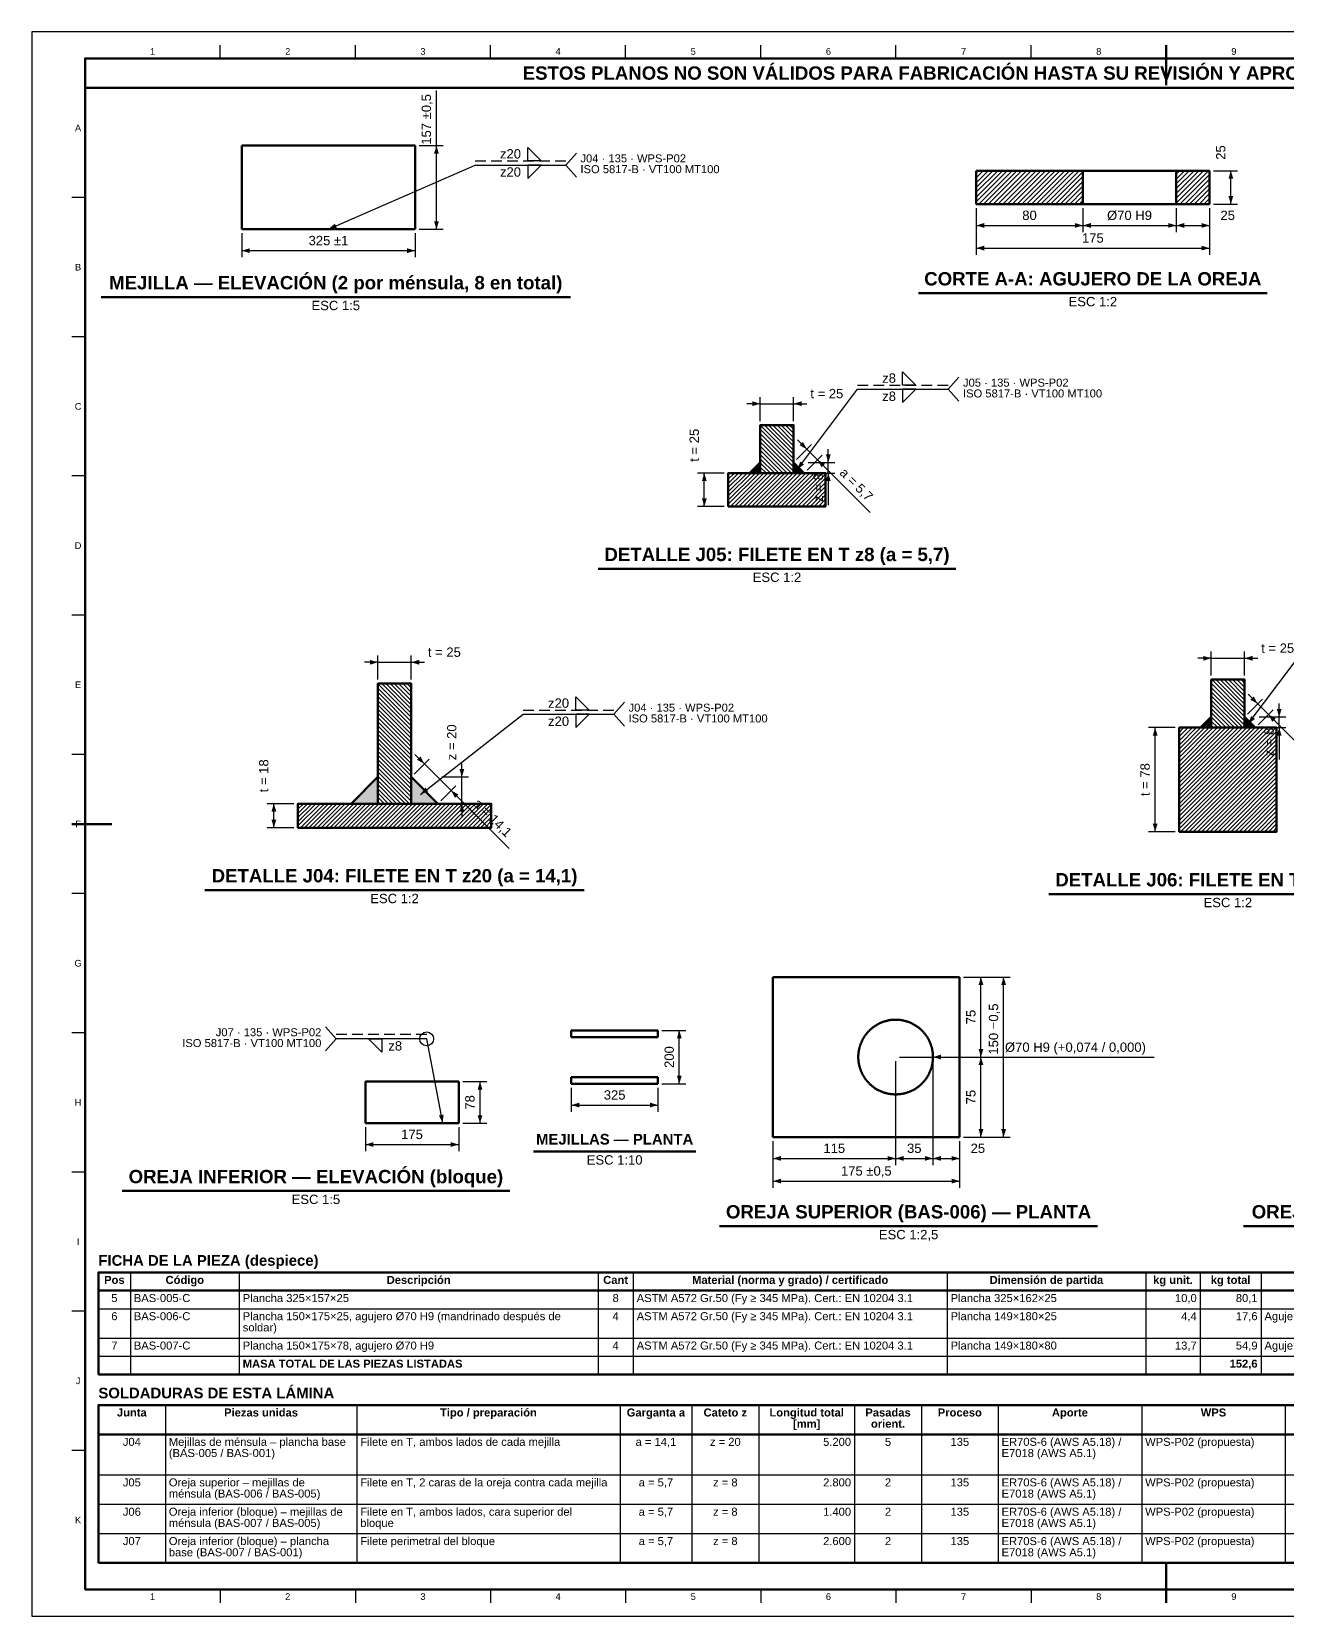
# Model space of a CAD drawing. Header units: millimetres. Extents: x 0 to 841, y 0 to 594.
# Drawn here: x 0 to 471, y 0 to 594 of the extents above; entities that cross this region are included whole.
import ezdxf
from ezdxf.enums import TextEntityAlignment as Align

# ---------------------------------------------------------------- set-up
doc = ezdxf.new("R2010")
doc.units = ezdxf.units.MM
doc.linetypes.add('OCULTO', pattern=[6, 4, -2])
for name, color, linetype, lineweight in [('ACH', 7, 'CONTINUOUS', 13), ('COTA', 7, 'CONTINUOUS', 25), ('FINA', 7, 'CONTINUOUS', 25), ('MARCO', 7, 'CONTINUOUS', 70), ('OCU', 7, 'OCULTO', 25), ('TXT', 7, 'CONTINUOUS', 25), ('VIS', 7, 'CONTINUOUS', 50)]:
    doc.layers.add(name, color=color, linetype=linetype, lineweight=lineweight)
doc.styles.add('STD', font='LiberationSans-Regular.ttf')
doc.styles.add('STDB', font='LiberationSans-Bold.ttf')

msp = doc.modelspace()

# ---------------------------------------------------------------- hatches: boundary and pattern name
at = {"layer": 'ACH'}
h = msp.add_hatch(dxfattribs=at)
h.set_pattern_fill('ANSI31', scale=0.4)
h.paths.add_polyline_path([(394.2, 529.37), (354.2, 529.37), (354.2, 541.87), (394.2, 541.87)])
h = msp.add_hatch(dxfattribs=at)
h.set_pattern_fill('ANSI31', scale=0.4)
h.paths.add_polyline_path([(441.7, 529.37), (429.2, 529.37), (429.2, 541.87), (441.7, 541.87)])
h = msp.add_hatch(dxfattribs=at)
h.set_pattern_fill('ANSI31', scale=0.35, angle=90)
h.paths.add_polyline_path([(273.25, 428.55), (285.75, 428.55), (285.75, 446.55), (273.25, 446.55)])
h = msp.add_hatch(dxfattribs=at)
h.set_pattern_fill('ANSI31', scale=0.35)
h.paths.add_polyline_path([(261.25, 416.05), (297.75, 416.05), (297.75, 428.55), (261.25, 428.55)])
h = msp.add_hatch(color=7, dxfattribs=at)
h.dxf.hatch_style = 1
h.paths.add_polyline_path([(273.25, 428.55), (269.25, 428.55), (273.25, 432.55)])
h = msp.add_hatch(color=7, dxfattribs=at)
h.dxf.hatch_style = 1
h.paths.add_polyline_path([(285.75, 428.55), (289.75, 428.55), (285.75, 432.55)])
h = msp.add_hatch(dxfattribs=at)
h.set_pattern_fill('ANSI31', scale=0.35, angle=90)
h.paths.add_polyline_path([(442.32, 333.12), (454.82, 333.12), (454.82, 351.12), (442.32, 351.12)])
h = msp.add_hatch(dxfattribs=at)
h.set_pattern_fill('ANSI31', scale=0.35, angle=90)
h.paths.add_polyline_path([(129.82, 304.62), (142.32, 304.62), (142.32, 349.62), (129.82, 349.62)])
h = msp.add_hatch(dxfattribs=at)
h.set_pattern_fill('ANSI31', scale=0.35)
h.paths.add_polyline_path([(430.32, 294.12), (466.82, 294.12), (466.82, 333.12), (430.32, 333.12)])
h = msp.add_hatch(color=7, dxfattribs=at)
h.dxf.hatch_style = 1
h.paths.add_polyline_path([(442.32, 333.12), (438.32, 333.12), (442.32, 337.12)])
h = msp.add_hatch(color=7, dxfattribs=at)
h.dxf.hatch_style = 1
h.paths.add_polyline_path([(454.82, 333.12), (458.82, 333.12), (454.82, 337.12)])
h = msp.add_hatch(color=7, dxfattribs=at)
h.dxf.hatch_style = 1
h.paths.add_polyline_path([(129.82, 304.62), (119.82, 304.62), (129.82, 314.62)])
h = msp.add_hatch(color=7, dxfattribs=at)
h.dxf.hatch_style = 1
h.paths.add_polyline_path([(142.32, 304.62), (152.32, 304.62), (142.32, 314.62)])
h = msp.add_hatch(dxfattribs=at)
h.set_pattern_fill('ANSI31', scale=0.35)
h.paths.add_polyline_path([(99.82, 295.62), (172.32, 295.62), (172.32, 304.62), (99.82, 304.62)])

# ---------------------------------------------------------------- linework, layer by layer
at = {"layer": 'COTA'}
for p, q in [((151.8, 551.32), (151.8, 572)), ((145.3, 551.32), (154.3, 551.32)), ((151.8, 519.92), (151.8, 551.32)), ((200.3, 544.02), (204.3, 548.52)), ((111.3, 520.02), (166.3, 544.02)), ((166.3, 544.02), (200.3, 544.02)), ((200.3, 544.02), (204.3, 539.52)), ((443.2, 541.87), (452.2, 541.87)), ((449.7, 529.37), (449.7, 541.87)), ((443.2, 529.37), (452.2, 529.37)), ((354.2, 527.87), (354.2, 518.87)), ((354.2, 527.87), (354.2, 510.37)), ((394.2, 527.87), (394.2, 518.87)), ((394.2, 527.87), (394.2, 518.87)), ((429.2, 527.87), (429.2, 518.87)), ((429.2, 527.87), (429.2, 518.87)), ((441.7, 527.87), (441.7, 518.87)), ((441.7, 527.87), (441.7, 510.37)), ((78.8, 518.42), (78.8, 509.42)), ((143.8, 518.42), (143.8, 509.42)), ((145.3, 519.92), (154.3, 519.92)), ((354.2, 521.37), (394.2, 521.37)), ((394.2, 521.37), (429.2, 521.37)), ((429.2, 521.37), (441.7, 521.37)), ((78.8, 511.92), (143.8, 511.92)), ((354.2, 512.87), (441.7, 512.87)), ((343.75, 459.95), (347.75, 464.45)), ((287.15, 429.95), (309.75, 459.95)), ((309.75, 459.95), (343.75, 459.95)), ((343.75, 459.95), (347.75, 455.45)), ((273.25, 454.55), (268.25, 454.55)), ((273.25, 448.05), (273.25, 457.05)), ((273.25, 454.55), (285.75, 454.55)), ((285.75, 448.05), (285.75, 457.05)), ((285.75, 454.55), (290.75, 454.55)), ((290.7, 437.5), (287.16, 441.03)), ((286.81, 433.61), (292.47, 439.27)), ((290.7, 437.5), (294.7, 433.5)), ((290.81, 429.61), (296.47, 435.27)), ((298.75, 432.55), (298.75, 437.55)), ((259.75, 428.55), (249.75, 428.55)), ((252.25, 416.05), (252.25, 428.55)), ((291.25, 432.55), (301.25, 432.55)), ((291.25, 428.55), (301.25, 428.55)), ((294.7, 433.5), (298.24, 429.96)), ((294.7, 433.5), (314.48, 413.72)), ((298.75, 428.55), (298.75, 432.55)), ((298.75, 428.55), (298.75, 423.55)), ((298.75, 428.55), (298.75, 416.55)), ((259.75, 416.05), (249.75, 416.05)), ((456.22, 334.52), (478.82, 364.52)), ((129.82, 357.62), (124.82, 357.62)), ((129.82, 351.12), (129.82, 360.12)), ((129.82, 357.62), (142.32, 357.62)), ((142.32, 351.12), (142.32, 360.12)), ((142.32, 357.62), (147.32, 357.62)), ((442.32, 359.12), (437.32, 359.12)), ((442.32, 352.62), (442.32, 361.62)), ((442.32, 359.12), (454.82, 359.12)), ((454.82, 352.62), (454.82, 361.62)), ((454.82, 359.12), (459.82, 359.12)), ((459.77, 342.07), (456.24, 345.61)), ((218.32, 338.12), (222.32, 342.62)), ((455.89, 338.18), (461.54, 343.84)), ((459.77, 342.07), (463.77, 338.07)), ((459.89, 334.18), (465.54, 339.84)), ((467.82, 337.12), (467.82, 342.12)), ((145.82, 308.12), (184.32, 338.12)), ((184.32, 338.12), (218.32, 338.12)), ((218.32, 338.12), (222.32, 333.62)), ((428.82, 333.12), (418.82, 333.12)), ((421.32, 294.12), (421.32, 333.12)), ((460.32, 337.12), (470.32, 337.12)), ((460.32, 333.12), (470.32, 333.12)), ((463.77, 338.07), (467.31, 334.54)), ((463.77, 338.07), (483.56, 318.29)), ((467.82, 333.12), (467.82, 337.12)), ((467.82, 333.12), (467.82, 328.12)), ((467.82, 333.12), (467.82, 321.12)), ((143.39, 315.68), (149.04, 321.34)), ((147.27, 319.57), (143.74, 323.11)), ((147.27, 319.57), (157.27, 309.57)), ((161.32, 314.62), (161.32, 319.62)), ((153.39, 305.68), (159.04, 311.34)), ((153.82, 314.62), (163.82, 314.62)), ((157.27, 309.57), (160.81, 306.04)), ((157.27, 309.57), (179.06, 287.79)), ((161.32, 304.62), (161.32, 314.62)), ((98.32, 304.62), (88.32, 304.62)), ((90.82, 295.62), (90.82, 304.62)), ((153.82, 304.62), (163.82, 304.62)), ((161.32, 304.62), (161.32, 299.62)), ((98.32, 295.62), (88.32, 295.62)), ((428.82, 294.12), (418.82, 294.12)), ((349.49, 239.64), (358.49, 239.64)), ((349.49, 239.64), (366.99, 239.64)), ((355.99, 209.64), (355.99, 239.64)), ((364.49, 179.64), (364.49, 239.64)), ((114.13, 216.44), (110.13, 220.94)), ((114.13, 216.44), (110.13, 211.94)), ((148.13, 216.44), (114.13, 216.44)), ((154.13, 184.94), (148.13, 216.44)), ((236.37, 219.64), (245.37, 219.64)), ((242.87, 199.64), (242.87, 219.64)), ((323.99, 208.14), (323.99, 169.14)), ((323.99, 208.14), (323.99, 169.14)), ((325.49, 209.64), (358.49, 209.64)), ((325.49, 209.64), (358.49, 209.64)), ((337.99, 209.64), (351.99, 209.64)), ((337.99, 208.14), (337.99, 169.14)), ((337.99, 208.14), (337.99, 169.14)), ((351.99, 209.64), (408.99, 209.64)), ((355.99, 179.64), (355.99, 209.64)), ((408.99, 209.64), (420.99, 209.64)), ((161.63, 200.44), (170.63, 200.44)), ((168.13, 184.84), (168.13, 200.44)), ((202.37, 198.14), (202.37, 189.14)), ((234.87, 198.14), (234.87, 189.14)), ((236.37, 199.64), (245.37, 199.64)), ((202.37, 191.64), (234.87, 191.64)), ((161.63, 184.84), (170.63, 184.84)), ((125.13, 183.34), (125.13, 174.34)), ((160.13, 183.34), (160.13, 174.34)), ((349.49, 179.64), (358.49, 179.64)), ((349.49, 179.64), (366.99, 179.64)), ((125.13, 176.84), (160.13, 176.84)), ((277.99, 178.14), (277.99, 169.14)), ((277.99, 178.14), (277.99, 160.64)), ((347.99, 178.14), (347.99, 169.14)), ((347.99, 178.14), (347.99, 160.64)), ((277.99, 171.64), (323.99, 171.64)), ((323.99, 171.64), (337.99, 171.64)), ((337.99, 171.64), (347.99, 171.64)), ((277.99, 163.14), (347.99, 163.14))]:
    msp.add_line(p, q, dxfattribs=at)
for points in [[(186, 545.62), (186, 550.62), (191, 545.62)], [(186, 544.02), (186, 539.02), (191, 544.02)], [(326.62, 461.55), (326.62, 466.55), (331.62, 461.55)], [(326.62, 459.95), (326.62, 454.95), (331.62, 459.95)], [(204.03, 339.72), (204.03, 344.72), (209.03, 339.72)], [(204.03, 338.12), (204.03, 333.12), (209.03, 338.12)], [(131.26, 216.44), (131.26, 211.44), (126.26, 216.44)]]:
    msp.add_lwpolyline(points, close=True, dxfattribs=at)
msp.add_circle((148.13, 216.44), 2.6, dxfattribs=at)
for points in [[(151.8, 551.32), (150.9, 548.32), (152.7, 548.32)], [(449.7, 541.87), (448.8, 538.87), (450.6, 538.87)], [(449.7, 529.37), (450.6, 532.37), (448.8, 532.37)], [(151.8, 519.92), (152.7, 522.92), (150.9, 522.92)], [(111.3, 520.02), (114.41, 520.39), (113.69, 522.04)], [(354.2, 521.37), (357.2, 520.47), (357.2, 522.27)], [(394.2, 521.37), (391.2, 522.27), (391.2, 520.47)], [(394.2, 521.37), (397.2, 520.47), (397.2, 522.27)], [(429.2, 521.37), (426.2, 522.27), (426.2, 520.47)], [(429.2, 521.37), (432.2, 520.47), (432.2, 522.27)], [(441.7, 521.37), (438.7, 522.27), (438.7, 520.47)], [(78.8, 511.92), (81.8, 511.02), (81.8, 512.82)], [(143.8, 511.92), (140.8, 512.82), (140.8, 511.02)], [(354.2, 512.87), (357.2, 511.97), (357.2, 513.77)], [(441.7, 512.87), (438.7, 513.77), (438.7, 511.97)], [(273.25, 454.55), (270.25, 455.45), (270.25, 453.65)], [(285.75, 454.55), (288.75, 453.65), (288.75, 455.45)], [(290.7, 437.5), (289.21, 440.26), (287.94, 438.98)], [(298.75, 432.55), (299.65, 435.55), (297.85, 435.55)], [(252.25, 428.55), (251.35, 425.55), (253.15, 425.55)], [(287.15, 429.95), (289.67, 431.8), (288.24, 432.89)], [(294.7, 433.5), (296.18, 430.74), (297.46, 432.01)], [(298.75, 428.55), (297.85, 425.55), (299.65, 425.55)], [(252.25, 416.05), (253.15, 419.05), (251.35, 419.05)], [(129.82, 357.62), (126.82, 358.52), (126.82, 356.72)], [(142.32, 357.62), (145.32, 356.72), (145.32, 358.52)], [(442.32, 359.12), (439.32, 360.02), (439.32, 358.22)], [(454.82, 359.12), (457.82, 358.22), (457.82, 360.02)], [(459.77, 342.07), (458.29, 344.83), (457.02, 343.56)], [(467.82, 337.12), (468.72, 340.12), (466.92, 340.12)], [(421.32, 333.12), (420.42, 330.12), (422.22, 330.12)], [(456.22, 334.52), (458.75, 336.38), (457.31, 337.46)], [(463.77, 338.07), (465.26, 335.31), (466.53, 336.59)], [(467.82, 333.12), (466.92, 330.12), (468.72, 330.12)], [(147.27, 319.57), (145.79, 322.33), (144.52, 321.06)], [(161.32, 314.62), (162.22, 317.62), (160.42, 317.62)], [(145.82, 308.12), (148.74, 309.26), (147.64, 310.68)], [(157.27, 309.57), (158.76, 306.81), (160.03, 308.09)], [(90.82, 304.62), (89.92, 301.62), (91.72, 301.62)], [(161.32, 304.62), (160.42, 301.62), (162.22, 301.62)], [(90.82, 295.62), (91.72, 298.62), (89.92, 298.62)], [(421.32, 294.12), (422.22, 297.12), (420.42, 297.12)], [(355.99, 239.64), (355.09, 236.64), (356.89, 236.64)], [(364.49, 239.64), (363.59, 236.64), (365.39, 236.64)], [(242.87, 219.64), (241.97, 216.64), (243.77, 216.64)], [(337.99, 209.64), (340.99, 208.74), (340.99, 210.54)], [(355.99, 209.64), (356.89, 212.64), (355.09, 212.64)], [(355.99, 209.64), (355.09, 206.64), (356.89, 206.64)], [(242.87, 199.64), (243.77, 202.64), (241.97, 202.64)], [(168.13, 200.44), (167.23, 197.44), (169.03, 197.44)], [(202.37, 191.64), (205.37, 190.74), (205.37, 192.54)], [(234.87, 191.64), (231.87, 192.54), (231.87, 190.74)], [(154.13, 184.94), (154.46, 188.06), (152.69, 187.72)], [(168.13, 184.84), (169.03, 187.84), (167.23, 187.84)], [(355.99, 179.64), (356.89, 182.64), (355.09, 182.64)], [(364.49, 179.64), (365.39, 182.64), (363.59, 182.64)], [(125.13, 176.84), (128.13, 175.94), (128.13, 177.74)], [(160.13, 176.84), (157.13, 177.74), (157.13, 175.94)], [(277.99, 171.64), (280.99, 170.74), (280.99, 172.54)], [(323.99, 171.64), (320.99, 172.54), (320.99, 170.74)], [(323.99, 171.64), (326.99, 170.74), (326.99, 172.54)], [(337.99, 171.64), (334.99, 172.54), (334.99, 170.74)], [(337.99, 171.64), (340.99, 170.74), (340.99, 172.54)], [(347.99, 171.64), (344.99, 172.54), (344.99, 170.74)], [(277.99, 163.14), (280.99, 162.24), (280.99, 164.04)], [(347.99, 163.14), (344.99, 164.04), (344.99, 162.24)]]:
    msp.add_solid(points, dxfattribs=at)
at = {"layer": 'FINA'}
for p, q in [((70.69, 584), (70.69, 589)), ((121.38, 584), (121.38, 589)), ((172.06, 584), (172.06, 589)), ((222.75, 584), (222.75, 589)), ((273.44, 584), (273.44, 589)), ((324.12, 584), (324.12, 589)), ((374.81, 584), (374.81, 589)), ((425.5, 584), (425.5, 589)), ((20, 531.82), (15, 531.82)), ((20, 479.64), (15, 479.64)), ((20, 427.45), (15, 427.45)), ((20, 375.27), (15, 375.27)), ((20, 323.09), (15, 323.09)), ((20, 270.91), (15, 270.91)), ((20, 218.73), (15, 218.73)), ((20, 166.55), (15, 166.55)), ((37.01, 128.9), (37.01, 90.7)), ((77.85, 128.9), (77.85, 90.7)), ((212.38, 128.9), (212.38, 90.7)), ((225.59, 128.9), (225.59, 90.7)), ((343.31, 128.9), (343.31, 90.7)), ((417.78, 128.9), (417.78, 90.7)), ((438.2, 128.9), (438.2, 90.7)), ((461.02, 128.9), (461.02, 90.7)), ((25, 122.1), (646, 122.1)), ((20, 114.36), (15, 114.36)), ((25, 115.3), (646, 115.3)), ((25, 104.3), (646, 104.3)), ((25, 97.5), (646, 97.5)), ((50.13, 79.2), (50.13, 20)), ((121.92, 79.2), (121.92, 20)), ((220.63, 79.2), (220.63, 20)), ((247.55, 79.2), (247.55, 20)), ((272.68, 79.2), (272.68, 20)), ((308.58, 79.2), (308.58, 20)), ((333.71, 79.2), (333.71, 20)), ((362.42, 79.2), (362.42, 20)), ((416.27, 79.2), (416.27, 20)), ((470.11, 79.2), (470.11, 20)), ((25, 68.2), (646, 68.2)), ((20, 62.18), (15, 62.18)), ((25, 53), (646, 53)), ((25, 42), (646, 42)), ((25, 31), (646, 31)), ((70.69, 10), (70.69, 5)), ((121.38, 10), (121.38, 5)), ((172.06, 10), (172.06, 5)), ((222.75, 10), (222.75, 5)), ((273.44, 10), (273.44, 5)), ((324.12, 10), (324.12, 5)), ((374.81, 10), (374.81, 5)), ((425.5, 10), (425.5, 5))]:
    msp.add_line(p, q, dxfattribs=at)
msp.add_lwpolyline([(0, 0), (841, 0), (841, 594), (0, 594)], close=True, dxfattribs=at)
at = {"layer": 'MARCO'}
for p, q in [((425.5, 589), (425.5, 574)), ((15, 297), (30, 297)), ((425.5, 5), (425.5, 20))]:
    msp.add_line(p, q, dxfattribs=at)
for points in [[(20, 10), (831, 10), (831, 584), (20, 584)], [(20, 573), (831, 573), (831, 584), (20, 584)]]:
    msp.add_lwpolyline(points, close=True, dxfattribs=at)
at = {"layer": 'OCU'}
for p, q in [((166.3, 545.62), (200.3, 545.62)), ((309.75, 461.55), (343.75, 461.55)), ((184.32, 339.72), (218.32, 339.72)), ((148.13, 218.04), (114.13, 218.04))]:
    msp.add_line(p, q, dxfattribs=at)
at = {"layer": 'VIS'}
for p, q in [((26, 494.52), (202.06, 494.52)), ((332.54, 495.97), (463.36, 495.97)), ((212.43, 392.65), (346.57, 392.65)), ((64.96, 272.22), (207.19, 272.22)), ((381.5, 270.72), (515.65, 270.72)), ((188.15, 174.24), (249.09, 174.24)), ((33.91, 159.44), (179.27, 159.44)), ((257.98, 146.24), (399.72, 146.24)), ((454.49, 146.24), (630.14, 146.24)), ((25, 128.9), (25, 90.7)), ((25, 90.7), (646, 90.7)), ((25, 79.2), (25, 20)), ((25, 20), (646, 20))]:
    msp.add_line(p, q, dxfattribs=at)
for points in [[(78.8, 519.92), (78.8, 551.32)], [(78.8, 551.32), (143.8, 551.32)], [(143.8, 519.92), (143.8, 551.32)], [(354.2, 529.37), (354.2, 541.87)], [(394.2, 541.87), (354.2, 541.87)], [(394.2, 541.87), (394.5, 541.87), (394.8, 541.87), (395.1, 541.87), (395.4, 541.87), (395.71, 541.87), (396.01, 541.87), (396.31, 541.87), (396.61, 541.87), (396.91, 541.87), (397.21, 541.87), (397.52, 541.87), (397.82, 541.87), (398.12, 541.87), (398.42, 541.87), (398.72, 541.87), (399.03, 541.87), (399.33, 541.87), (399.63, 541.87), (399.93, 541.87), (400.23, 541.87), (400.53, 541.87), (400.84, 541.87), (401.14, 541.87), (401.44, 541.87), (401.74, 541.87), (402.04, 541.87), (402.34, 541.87), (402.65, 541.87), (402.95, 541.87), (403.25, 541.87), (403.55, 541.87), (403.85, 541.87), (404.15, 541.87), (404.46, 541.87), (404.76, 541.87), (405.06, 541.87), (405.36, 541.87), (405.66, 541.87), (405.96, 541.87), (406.27, 541.87), (406.57, 541.87), (406.87, 541.87), (407.17, 541.87), (407.47, 541.87), (407.78, 541.87), (408.08, 541.87), (408.38, 541.87), (408.68, 541.87), (408.98, 541.87), (409.28, 541.87), (409.59, 541.87), (409.89, 541.87), (410.19, 541.87), (410.49, 541.87), (410.79, 541.87), (411.09, 541.87), (411.4, 541.87), (411.7, 541.87), (412, 541.87), (412.3, 541.87), (412.6, 541.87), (412.9, 541.87), (413.21, 541.87), (413.51, 541.87), (413.81, 541.87), (414.11, 541.87), (414.41, 541.87), (414.71, 541.87), (415.02, 541.87), (415.32, 541.87), (415.62, 541.87), (415.92, 541.87), (416.22, 541.87), (416.53, 541.87), (416.83, 541.87), (417.13, 541.87), (417.43, 541.87), (417.73, 541.87), (418.03, 541.87), (418.34, 541.87), (418.64, 541.87), (418.94, 541.87), (419.24, 541.87), (419.54, 541.87), (419.84, 541.87), (420.15, 541.87), (420.45, 541.87), (420.75, 541.87), (421.05, 541.87), (421.35, 541.87), (421.65, 541.87), (421.96, 541.87), (422.26, 541.87), (422.56, 541.87), (422.86, 541.87), (423.16, 541.87), (423.46, 541.87), (423.77, 541.87), (424.07, 541.87), (424.37, 541.87), (424.67, 541.87), (424.97, 541.87), (425.28, 541.87), (425.58, 541.87), (425.88, 541.87), (426.18, 541.87), (426.48, 541.87), (426.78, 541.87), (427.09, 541.87), (427.39, 541.87), (427.69, 541.87), (427.99, 541.87), (428.29, 541.87), (428.59, 541.87), (428.9, 541.87), (429.2, 541.87)], [(394.2, 541.87), (394.2, 529.37)], [(441.7, 541.87), (429.2, 541.87)], [(429.2, 529.37), (429.2, 541.87)], [(441.7, 529.37), (441.7, 541.87)], [(394.2, 529.37), (354.2, 529.37)], [(394.2, 529.37), (394.5, 529.37), (394.8, 529.37), (395.1, 529.37), (395.4, 529.37), (395.71, 529.37), (396.01, 529.37), (396.31, 529.37), (396.61, 529.37), (396.91, 529.37), (397.21, 529.37), (397.52, 529.37), (397.82, 529.37), (398.12, 529.37), (398.42, 529.37), (398.72, 529.37), (399.03, 529.37), (399.33, 529.37), (399.63, 529.37), (399.93, 529.37), (400.23, 529.37), (400.53, 529.37), (400.84, 529.37), (401.14, 529.37), (401.44, 529.37), (401.74, 529.37), (402.04, 529.37), (402.34, 529.37), (402.65, 529.37), (402.95, 529.37), (403.25, 529.37), (403.55, 529.37), (403.85, 529.37), (404.15, 529.37), (404.46, 529.37), (404.76, 529.37), (405.06, 529.37), (405.36, 529.37), (405.66, 529.37), (405.96, 529.37), (406.27, 529.37), (406.57, 529.37), (406.87, 529.37), (407.17, 529.37), (407.47, 529.37), (407.78, 529.37), (408.08, 529.37), (408.38, 529.37), (408.68, 529.37), (408.98, 529.37), (409.28, 529.37), (409.59, 529.37), (409.89, 529.37), (410.19, 529.37), (410.49, 529.37), (410.79, 529.37), (411.09, 529.37), (411.4, 529.37), (411.7, 529.37), (412, 529.37), (412.3, 529.37), (412.6, 529.37), (412.9, 529.37), (413.21, 529.37), (413.51, 529.37), (413.81, 529.37), (414.11, 529.37), (414.41, 529.37), (414.71, 529.37), (415.02, 529.37), (415.32, 529.37), (415.62, 529.37), (415.92, 529.37), (416.22, 529.37), (416.53, 529.37), (416.83, 529.37), (417.13, 529.37), (417.43, 529.37), (417.73, 529.37), (418.03, 529.37), (418.34, 529.37), (418.64, 529.37), (418.94, 529.37), (419.24, 529.37), (419.54, 529.37), (419.84, 529.37), (420.15, 529.37), (420.45, 529.37), (420.75, 529.37), (421.05, 529.37), (421.35, 529.37), (421.65, 529.37), (421.96, 529.37), (422.26, 529.37), (422.56, 529.37), (422.86, 529.37), (423.16, 529.37), (423.46, 529.37), (423.77, 529.37), (424.07, 529.37), (424.37, 529.37), (424.67, 529.37), (424.97, 529.37), (425.28, 529.37), (425.58, 529.37), (425.88, 529.37), (426.18, 529.37), (426.48, 529.37), (426.78, 529.37), (427.09, 529.37), (427.39, 529.37), (427.69, 529.37), (427.99, 529.37), (428.29, 529.37), (428.59, 529.37), (428.9, 529.37), (429.2, 529.37)], [(441.7, 529.37), (429.2, 529.37)], [(78.8, 519.92), (143.8, 519.92)], [(277.99, 179.64), (277.99, 239.64)], [(277.99, 239.64), (347.99, 239.64)], [(347.99, 179.64), (347.99, 239.64)], [(337.99, 209.64), (337.98, 209.4), (337.98, 209.16), (337.97, 208.92), (337.95, 208.68), (337.93, 208.44), (337.91, 208.2), (337.89, 207.96), (337.85, 207.72), (337.82, 207.49), (337.78, 207.25), (337.74, 207.01), (337.69, 206.78), (337.64, 206.54), (337.58, 206.31), (337.52, 206.08), (337.46, 205.84), (337.39, 205.61), (337.32, 205.38), (337.25, 205.16), (337.17, 204.93), (337.09, 204.7), (337, 204.48), (336.91, 204.26), (336.81, 204.04), (336.72, 203.82), (336.61, 203.6), (336.51, 203.38), (336.4, 203.17), (336.29, 202.96), (336.17, 202.75), (336.05, 202.54), (335.93, 202.33), (335.8, 202.13), (335.67, 201.93), (335.53, 201.73), (335.4, 201.53), (335.26, 201.34), (335.11, 201.14), (334.96, 200.95), (334.81, 200.77), (334.66, 200.58), (334.5, 200.4), (334.34, 200.22), (334.18, 200.04), (334.01, 199.87), (333.84, 199.7), (333.67, 199.53), (333.5, 199.37), (333.32, 199.21), (333.14, 199.05), (332.95, 198.89), (332.77, 198.74), (332.58, 198.59), (332.39, 198.44), (332.2, 198.3), (332, 198.16), (331.8, 198.03), (331.6, 197.89), (331.4, 197.76), (331.19, 197.64), (330.99, 197.52), (330.78, 197.4), (330.57, 197.28), (330.35, 197.17), (330.14, 197.07), (329.92, 196.96), (329.7, 196.86), (329.48, 196.77), (329.26, 196.67), (329.04, 196.58), (328.81, 196.5), (328.59, 196.42), (328.36, 196.34), (328.13, 196.27), (327.9, 196.2), (327.67, 196.13), (327.44, 196.07), (327.2, 196.02), (326.97, 195.96), (326.73, 195.91), (326.5, 195.87), (326.26, 195.83), (326.02, 195.79), (325.78, 195.76), (325.55, 195.73), (325.31, 195.7), (325.07, 195.68), (324.83, 195.67), (324.59, 195.65), (324.35, 195.65), (324.11, 195.64), (323.87, 195.64), (323.63, 195.65), (323.39, 195.65), (323.15, 195.67), (322.91, 195.68), (322.67, 195.7), (322.43, 195.73), (322.19, 195.76), (321.95, 195.79), (321.71, 195.83), (321.48, 195.87), (321.24, 195.91), (321.01, 195.96), (320.77, 196.02), (320.54, 196.07), (320.3, 196.13), (320.07, 196.2), (319.84, 196.27), (319.61, 196.34), (319.39, 196.42), (319.16, 196.5), (318.94, 196.58), (318.71, 196.67), (318.49, 196.77), (318.27, 196.86), (318.05, 196.96), (317.83, 197.07), (317.62, 197.17), (317.41, 197.28), (317.2, 197.4), (316.99, 197.52), (316.78, 197.64), (316.57, 197.76), (316.37, 197.89), (316.17, 198.03), (315.97, 198.16), (315.78, 198.3), (315.58, 198.44), (315.39, 198.59), (315.2, 198.74), (315.02, 198.89), (314.83, 199.05), (314.65, 199.21), (314.48, 199.37), (314.3, 199.53), (314.13, 199.7), (313.96, 199.87), (313.79, 200.04), (313.63, 200.22), (313.47, 200.4), (313.31, 200.58), (313.16, 200.77), (313.01, 200.95), (312.86, 201.14), (312.72, 201.34), (312.58, 201.53), (312.44, 201.73), (312.3, 201.93), (312.17, 202.13), (312.05, 202.33), (311.92, 202.54), (311.8, 202.75), (311.69, 202.96), (311.57, 203.17), (311.46, 203.38), (311.36, 203.6), (311.26, 203.82), (311.16, 204.04), (311.06, 204.26), (310.97, 204.48), (310.89, 204.7), (310.8, 204.93), (310.72, 205.16), (310.65, 205.38), (310.58, 205.61), (310.51, 205.84), (310.45, 206.08), (310.39, 206.31), (310.33, 206.54), (310.28, 206.78), (310.24, 207.01), (310.19, 207.25), (310.15, 207.49), (310.12, 207.72), (310.09, 207.96), (310.06, 208.2), (310.04, 208.44), (310.02, 208.68), (310, 208.92), (309.99, 209.16), (309.99, 209.4), (309.99, 209.64), (309.99, 209.88), (309.99, 210.12), (310, 210.36), (310.02, 210.6), (310.04, 210.84), (310.06, 211.08), (310.09, 211.32), (310.12, 211.56), (310.15, 211.8), (310.19, 212.03), (310.24, 212.27), (310.28, 212.51), (310.33, 212.74), (310.39, 212.97), (310.45, 213.21), (310.51, 213.44), (310.58, 213.67), (310.65, 213.9), (310.72, 214.13), (310.8, 214.35), (310.89, 214.58), (310.97, 214.8), (311.06, 215.03), (311.16, 215.25), (311.26, 215.47), (311.36, 215.69), (311.46, 215.9), (311.57, 216.11), (311.69, 216.33), (311.8, 216.54), (311.92, 216.75), (312.05, 216.95), (312.17, 217.16), (312.3, 217.36), (312.44, 217.56), (312.58, 217.75), (312.72, 217.95), (312.86, 218.14), (313.01, 218.33), (313.16, 218.52), (313.31, 218.7), (313.47, 218.88), (313.63, 219.06), (313.79, 219.24), (313.96, 219.41), (314.13, 219.58), (314.3, 219.75), (314.48, 219.92), (314.65, 220.08), (314.83, 220.24), (315.02, 220.39), (315.2, 220.54), (315.39, 220.69), (315.58, 220.84), (315.78, 220.98), (315.97, 221.12), (316.17, 221.26), (316.37, 221.39), (316.57, 221.52), (316.78, 221.64), (316.99, 221.77), (317.2, 221.88), (317.41, 222), (317.62, 222.11), (317.83, 222.22), (318.05, 222.32), (318.27, 222.42), (318.49, 222.52), (318.71, 222.61), (318.94, 222.7), (319.16, 222.78), (319.39, 222.86), (319.61, 222.94), (319.84, 223.01), (320.07, 223.08), (320.3, 223.15), (320.54, 223.21), (320.77, 223.27), (321.01, 223.32), (321.24, 223.37), (321.48, 223.41), (321.71, 223.46), (321.95, 223.49), (322.19, 223.53), (322.43, 223.55), (322.67, 223.58), (322.91, 223.6), (323.15, 223.62), (323.39, 223.63), (323.63, 223.64), (323.87, 223.64), (324.11, 223.64), (324.35, 223.64), (324.59, 223.63), (324.83, 223.62), (325.07, 223.6), (325.31, 223.58), (325.55, 223.55), (325.78, 223.53), (326.02, 223.49), (326.26, 223.46), (326.5, 223.41), (326.73, 223.37), (326.97, 223.32), (327.2, 223.27), (327.44, 223.21), (327.67, 223.15), (327.9, 223.08), (328.13, 223.01), (328.36, 222.94), (328.59, 222.86), (328.81, 222.78), (329.04, 222.7), (329.26, 222.61), (329.48, 222.52), (329.7, 222.42), (329.92, 222.32), (330.14, 222.22), (330.35, 222.11), (330.57, 222), (330.78, 221.88), (330.99, 221.77), (331.19, 221.64), (331.4, 221.52), (331.6, 221.39), (331.8, 221.26), (332, 221.12), (332.2, 220.98), (332.39, 220.84), (332.58, 220.69), (332.77, 220.54), (332.95, 220.39), (333.14, 220.24), (333.32, 220.08), (333.5, 219.92), (333.67, 219.75), (333.84, 219.58), (334.01, 219.41), (334.18, 219.24), (334.34, 219.06), (334.5, 218.88), (334.66, 218.7), (334.81, 218.52), (334.96, 218.33), (335.11, 218.14), (335.26, 217.95), (335.4, 217.75), (335.53, 217.56), (335.67, 217.36), (335.8, 217.16), (335.93, 216.95), (336.05, 216.75), (336.17, 216.54), (336.29, 216.33), (336.4, 216.11), (336.51, 215.9), (336.61, 215.69), (336.72, 215.47), (336.81, 215.25), (336.91, 215.03), (337, 214.8), (337.09, 214.58), (337.17, 214.35), (337.25, 214.13), (337.32, 213.9), (337.39, 213.67), (337.46, 213.44), (337.52, 213.21), (337.58, 212.97), (337.64, 212.74), (337.69, 212.51), (337.74, 212.27), (337.78, 212.03), (337.82, 211.8), (337.85, 211.56), (337.89, 211.32), (337.91, 211.08), (337.93, 210.84), (337.95, 210.6), (337.97, 210.36), (337.98, 210.12), (337.98, 209.88), (337.99, 209.64)], [(202.37, 217.14), (202.37, 219.64)], [(202.37, 219.64), (234.87, 219.64)], [(202.37, 217.14), (234.87, 217.14)], [(234.87, 217.14), (234.87, 219.64)], [(202.37, 199.64), (202.37, 202.14)], [(202.37, 202.14), (234.87, 202.14)], [(234.87, 199.64), (234.87, 202.14)], [(125.13, 184.84), (125.13, 200.44)], [(125.13, 200.44), (160.13, 200.44)], [(160.13, 184.84), (160.13, 200.44)], [(202.37, 199.64), (234.87, 199.64)], [(125.13, 184.84), (160.13, 184.84)], [(277.99, 179.64), (347.99, 179.64)]]:
    msp.add_lwpolyline(points, dxfattribs=at)
for points in [[(273.25, 428.55), (285.75, 428.55), (285.75, 446.55), (273.25, 446.55)], [(261.25, 416.05), (297.75, 416.05), (297.75, 428.55), (261.25, 428.55)], [(273.25, 428.55), (269.25, 428.55), (273.25, 432.55)], [(273.25, 428.55), (269.25, 428.55), (273.25, 432.55)], [(285.75, 428.55), (289.75, 428.55), (285.75, 432.55)], [(285.75, 428.55), (289.75, 428.55), (285.75, 432.55)], [(442.32, 333.12), (454.82, 333.12), (454.82, 351.12), (442.32, 351.12)], [(129.82, 304.62), (142.32, 304.62), (142.32, 349.62), (129.82, 349.62)], [(430.32, 294.12), (466.82, 294.12), (466.82, 333.12), (430.32, 333.12)], [(442.32, 333.12), (438.32, 333.12), (442.32, 337.12)], [(442.32, 333.12), (438.32, 333.12), (442.32, 337.12)], [(454.82, 333.12), (458.82, 333.12), (454.82, 337.12)], [(454.82, 333.12), (458.82, 333.12), (454.82, 337.12)], [(129.82, 304.62), (119.82, 304.62), (129.82, 314.62)], [(129.82, 304.62), (119.82, 304.62), (129.82, 314.62)], [(142.32, 304.62), (152.32, 304.62), (142.32, 314.62)], [(142.32, 304.62), (152.32, 304.62), (142.32, 314.62)], [(99.82, 295.62), (172.32, 295.62), (172.32, 304.62), (99.82, 304.62)], [(25, 122.1), (646, 122.1), (646, 128.9), (25, 128.9)], [(25, 68.2), (646, 68.2), (646, 79.2), (25, 79.2)]]:
    msp.add_lwpolyline(points, close=True, dxfattribs=at)

# ---------------------------------------------------------------- texts
at = {"layer": 'TXT'}
for s, height, style, p in [('1', 2.5, 'STD', (45.34, 586.6)), ('2', 2.5, 'STD', (96.03, 586.6)), ('3', 2.5, 'STD', (146.72, 586.6)), ('ESTOS PLANOS NO SON VÁLIDOS PARA FABRICACIÓN HASTA SU REVISIÓN Y APROBACIÓN POR UN INGENIERO CALCULISTA HABILITADO.', 5, 'STDB', (425.5, 578.5)), ('4', 2.5, 'STD', (197.41, 586.6)), ('5', 2.5, 'STD', (248.09, 586.6)), ('6', 2.5, 'STD', (298.78, 586.6)), ('7', 2.5, 'STD', (349.47, 586.6)), ('8', 2.5, 'STD', (400.16, 586.6)), ('9', 2.5, 'STD', (450.84, 586.6)), ('A', 2.5, 'STD', (17.4, 557.91)), ('B', 2.5, 'STD', (17.4, 505.73)), ('C', 2.5, 'STD', (17.4, 453.55)), ('D', 2.5, 'STD', (17.4, 401.36)), ('E', 2.5, 'STD', (17.4, 349.18)), ('F', 2.5, 'STD', (17.4, 297)), ('G', 2.5, 'STD', (17.4, 244.82)), ('H', 2.5, 'STD', (17.4, 192.64)), ('I', 2.5, 'STD', (17.4, 140.45)), ('Pos', 3, 'STDB', (31.01, 126.1)), ('Código', 3, 'STDB', (57.43, 126.1)), ('Descripción', 3, 'STDB', (145.12, 126.1)), ('Cant', 3, 'STDB', (218.99, 126.1)), ('Material (norma y grado) / certificado', 3, 'STDB', (284.45, 126.1)), ('Dimensión de partida', 3, 'STDB', (380.54, 126.1)), ('kg unit.', 3, 'STDB', (427.99, 126.1)), ('kg total', 3, 'STDB', (449.61, 126.1)), ('5', 3, 'STD', (31.01, 119.3)), ('8', 3, 'STD', (218.99, 119.3)), ('6', 3, 'STD', (31.01, 112.5)), ('4', 3, 'STD', (218.99, 112.5)), ('7', 3, 'STD', (31.01, 101.5)), ('4', 3, 'STD', (218.99, 101.5)), ('J', 2.5, 'STD', (17.4, 88.27)), ('Junta', 3, 'STDB', (37.56, 76.4)), ('Piezas unidas', 3, 'STDB', (86.02, 76.4)), ('Tipo / preparación', 3, 'STDB', (171.28, 76.4)), ('Garganta a', 3, 'STDB', (234.09, 76.4)), ('Cateto z', 3, 'STDB', (260.12, 76.4)), ('Longitud total', 3, 'STDB', (290.63, 76.4)), ('Pasadas', 3, 'STDB', (321.14, 76.4)), ('Proceso', 3, 'STDB', (348.06, 76.4)), ('Aporte', 3, 'STDB', (389.34, 76.4)), ('WPS', 3, 'STDB', (443.19, 76.4)), ('[mm]', 3, 'STDB', (290.63, 72.2)), ('orient.', 3, 'STDB', (321.14, 72.2)), ('J04', 3, 'STD', (37.56, 65.4)), ('a = 14,1', 3, 'STD', (234.09, 65.4)), ('z = 20', 3, 'STD', (260.12, 65.4)), ('5', 3, 'STD', (321.14, 65.4)), ('135', 3, 'STD', (348.06, 65.4)), ('J05', 3, 'STD', (37.56, 50.2)), ('a = 5,7', 3, 'STD', (234.09, 50.2)), ('z = 8', 3, 'STD', (260.12, 50.2)), ('2', 3, 'STD', (321.14, 50.2)), ('135', 3, 'STD', (348.06, 50.2)), ('K', 2.5, 'STD', (17.4, 36.09)), ('J06', 3, 'STD', (37.56, 39.2)), ('a = 5,7', 3, 'STD', (234.09, 39.2)), ('z = 8', 3, 'STD', (260.12, 39.2)), ('2', 3, 'STD', (321.14, 39.2)), ('135', 3, 'STD', (348.06, 39.2)), ('J07', 3, 'STD', (37.56, 28.2)), ('z = 8', 3, 'STD', (260.12, 28.2)), ('2', 3, 'STD', (321.14, 28.2)), ('135', 3, 'STD', (348.06, 28.2)), ('a = 5,7', 3, 'STD', (234.09, 28.2)), ('1', 2.5, 'STD', (45.34, 7.4)), ('2', 2.5, 'STD', (96.03, 7.4)), ('3', 2.5, 'STD', (146.72, 7.4)), ('4', 2.5, 'STD', (197.41, 7.4)), ('5', 2.5, 'STD', (248.09, 7.4)), ('6', 2.5, 'STD', (298.78, 7.4)), ('7', 2.5, 'STD', (349.47, 7.4)), ('8', 2.5, 'STD', (400.16, 7.4)), ('9', 2.5, 'STD', (450.84, 7.4))]:
    msp.add_text(s, height=height, dxfattribs=dict(at, style=style)).set_placement(p, align=Align.MIDDLE_CENTER)
at = {"layer": 'TXT', "style": 'STD'}
for s, rotation, p in [('157 ±0,5', 90, (150.8, 561.12)), ('25', 90, (448.7, 548.7)), ('t = 25', 90, (251.25, 438.98)), ('z = 8', 90, (297.75, 423.13)), ('a = 5,7', -45, (307.32, 422.29)), ('z = 20', 90, (160.32, 327.62)), ('z = 8', 90, (466.82, 327.71)), ('t = 18', 90, (89.82, 315.06)), ('t = 78', 90, (420.32, 313.62)), ('a = 14,1', -45, (170.9, 297.36)), ('75', 90, (354.99, 224.64)), ('150 −0,5', 90, (363.49, 220.14)), ('200', 90, (241.87, 209.64)), ('75', 90, (354.99, 194.64)), ('78', 90, (167.13, 192.64))]:
    msp.add_text(s, height=3.5, rotation=rotation, dxfattribs=at).set_placement(p, align=Align.BOTTOM_CENTER)
at = {"layer": 'TXT'}
for s, height, style, p in [('z20', 3.5, 'STD', (183.5, 548.22)), ('z20', 3.5, 'STD', (183.5, 541.42)), ('z8', 3.5, 'STD', (324.12, 464.15)), ('z8', 3.5, 'STD', (324.12, 457.35)), ('z20', 3.5, 'STD', (201.53, 342.32)), ('z20', 3.5, 'STD', (201.53, 335.52)), ('10,0', 3, 'STD', (436.9, 119.3)), ('80,1', 3, 'STD', (459.72, 119.3)), ('4,4', 3, 'STD', (436.9, 112.5)), ('17,6', 3, 'STD', (459.72, 112.5)), ('13,7', 3, 'STD', (436.9, 101.5)), ('54,9', 3, 'STD', (459.72, 101.5)), ('152,6', 3, 'STDB', (459.72, 94.7)), ('5.200', 3, 'STD', (307.28, 65.4)), ('2.800', 3, 'STD', (307.28, 50.2)), ('1.400', 3, 'STD', (307.28, 39.2)), ('2.600', 3, 'STD', (307.28, 28.2))]:
    msp.add_text(s, height=height, dxfattribs=dict(at, style=style)).set_placement(p, align=Align.MIDDLE_RIGHT)
for s, height, style, p in [('J04 · 135 · WPS-P02', 3, 'STD', (205.8, 548.02)), ('ISO 5817-B · VT100 MT100', 3, 'STD', (205.8, 543.97)), ('J05 · 135 · WPS-P02', 3, 'STD', (349.25, 463.95)), ('ISO 5817-B · VT100 MT100', 3, 'STD', (349.25, 459.9)), ('J04 · 135 · WPS-P02', 3, 'STD', (223.82, 342.12)), ('ISO 5817-B · VT100 MT100', 3, 'STD', (223.82, 338.07)), ('FICHA DE LA PIEZA (despiece)', 4, 'STDB', (25, 135.4)), ('SOLDADURAS DE ESTA LÁMINA', 4, 'STDB', (25, 85.7))]:
    msp.add_text(s, height=height, dxfattribs=dict(at, style=style)).set_placement(p, align=Align.TOP_LEFT)
for s, height, style, p in [('80', 3.5, 'STD', (374.2, 522.37)), ('Ø70 H9', 3.5, 'STD', (411.7, 522.37)), ('25', 3.5, 'STD', (448.53, 522.37)), ('325 ±1', 3.5, 'STD', (111.3, 512.92)), ('175', 3.5, 'STD', (397.95, 513.87)), ('MEJILLA — ELEVACIÓN (2 por ménsula, 8 en total)', 5, 'STDB', (114.03, 495.92)), ('CORTE A-A: AGUJERO DE LA OREJA', 5, 'STDB', (397.95, 497.37)), ('t = 25', 3.5, 'STD', (298.18, 455.55)), ('DETALLE J05: FILETE EN T z8 (a = 5,7)', 5, 'STDB', (279.5, 394.05)), ('t = 25', 3.5, 'STD', (154.76, 358.62)), ('t = 25', 3.5, 'STD', (467.26, 360.12)), ('DETALLE J04: FILETE EN T z20 (a = 14,1)', 5, 'STDB', (136.07, 273.62)), ('DETALLE J06: FILETE EN T z8 (a = 5,7)', 5, 'STDB', (448.57, 272.12)), ('325', 3.5, 'STD', (218.62, 192.64)), ('175', 3.5, 'STD', (142.63, 177.84)), ('MEJILLAS — PLANTA', 4, 'STDB', (218.62, 175.64)), ('115', 3.5, 'STD', (300.99, 172.64)), ('35', 3.5, 'STD', (330.99, 172.64)), ('25', 3.5, 'STD', (354.82, 172.64)), ('OREJA INFERIOR — ELEVACIÓN (bloque)', 5, 'STDB', (106.59, 160.84)), ('175 ±0,5', 3.5, 'STD', (312.99, 164.14)), ('OREJA SUPERIOR (BAS-006) — PLANTA', 5, 'STDB', (328.85, 147.64)), ('OREJA INFERIOR / BLOQUE (BAS-007) — PLANTA', 5, 'STDB', (542.31, 147.64))]:
    msp.add_text(s, height=height, dxfattribs=dict(at, style=style)).set_placement(p, align=Align.BOTTOM_CENTER)
at = {"layer": 'TXT', "style": 'STD'}
for s, p in [('ESC 1:5', (114.03, 493.12)), ('ESC 1:2', (397.95, 494.57)), ('ESC 1:2', (279.5, 391.25)), ('ESC 1:2', (136.07, 270.82)), ('ESC 1:2', (448.57, 269.32)), ('ESC 1:10', (218.62, 172.84)), ('ESC 1:5', (106.59, 158.04)), ('ESC 1:2,5', (328.85, 144.84))]:
    msp.add_text(s, height=3.5, dxfattribs=at).set_placement(p, align=Align.TOP_CENTER)
for s, p in [('J07 · 135 · WPS-P02', (108.63, 220.44)), ('ISO 5817-B · VT100 MT100', (108.63, 216.39))]:
    msp.add_text(s, height=3, dxfattribs=at).set_placement(p, align=Align.TOP_RIGHT)
at = {"layer": 'TXT'}
for s, height, style, p in [('z8', 3.5, 'STD', (133.76, 213.84)), ('BAS-005-C', 3, 'STD', (38.31, 119.3)), ('Plancha 325×157×25', 3, 'STD', (79.15, 119.3)), ('ASTM A572 Gr.50 (Fy ≥ 345 MPa). Cert.: EN 10204 3.1', 3, 'STD', (226.89, 119.3)), ('Plancha 325×162×25', 3, 'STD', (344.61, 119.3)), ('BAS-006-C', 3, 'STD', (38.31, 112.5)), ('Plancha 150×175×25, agujero Ø70 H9 (mandrinado después de', 3, 'STD', (79.15, 112.5)), ('ASTM A572 Gr.50 (Fy ≥ 345 MPa). Cert.: EN 10204 3.1', 3, 'STD', (226.89, 112.5)), ('Plancha 149×180×25', 3, 'STD', (344.61, 112.5)), ('Agujero tras soldar', 3, 'STD', (462.32, 112.5)), ('soldar)', 3, 'STD', (79.15, 108.3)), ('BAS-007-C', 3, 'STD', (38.31, 101.5)), ('Plancha 150×175×78, agujero Ø70 H9', 3, 'STD', (79.15, 101.5)), ('ASTM A572 Gr.50 (Fy ≥ 345 MPa). Cert.: EN 10204 3.1', 3, 'STD', (226.89, 101.5)), ('Plancha 149×180×80', 3, 'STD', (344.61, 101.5)), ('Agujero tras soldar', 3, 'STD', (462.32, 101.5)), ('MASA TOTAL DE LAS PIEZAS LISTADAS', 3, 'STDB', (79.15, 94.7)), ('Mejillas de ménsula – plancha base', 3, 'STD', (51.43, 65.4)), ('Filete en T, ambos lados de cada mejilla', 3, 'STD', (123.22, 65.4)), ('ER70S-6 (AWS A5.18) /', 3, 'STD', (363.72, 65.4)), ('WPS-P02 (propuesta)', 3, 'STD', (417.57, 65.4)), ('(BAS-005 / BAS-001)', 3, 'STD', (51.43, 61.2)), ('E7018 (AWS A5.1)', 3, 'STD', (363.72, 61.2)), ('Oreja superior – mejillas de', 3, 'STD', (51.43, 50.2)), ('ménsula (BAS-006 / BAS-005)', 3, 'STD', (51.43, 46)), ('Filete en T, 2 caras de la oreja contra cada mejilla', 3, 'STD', (123.22, 50.2)), ('ER70S-6 (AWS A5.18) /', 3, 'STD', (363.72, 50.2)), ('E7018 (AWS A5.1)', 3, 'STD', (363.72, 46)), ('WPS-P02 (propuesta)', 3, 'STD', (417.57, 50.2)), ('Oreja inferior (bloque) – mejillas de', 3, 'STD', (51.43, 39.2)), ('ménsula (BAS-007 / BAS-005)', 3, 'STD', (51.43, 35)), ('bloque', 3, 'STD', (123.22, 35)), ('Filete en T, ambos lados, cara superior del', 3, 'STD', (123.22, 39.2)), ('ER70S-6 (AWS A5.18) /', 3, 'STD', (363.72, 39.2)), ('E7018 (AWS A5.1)', 3, 'STD', (363.72, 35)), ('WPS-P02 (propuesta)', 3, 'STD', (417.57, 39.2)), ('Oreja inferior (bloque) – plancha', 3, 'STD', (51.43, 28.2)), ('Filete perimetral del bloque', 3, 'STD', (123.22, 28.2)), ('ER70S-6 (AWS A5.18) /', 3, 'STD', (363.72, 28.2)), ('WPS-P02 (propuesta)', 3, 'STD', (417.57, 28.2)), ('base (BAS-007 / BAS-001)', 3, 'STD', (51.43, 24)), ('E7018 (AWS A5.1)', 3, 'STD', (363.72, 24))]:
    msp.add_text(s, height=height, dxfattribs=dict(at, style=style)).set_placement(p, align=Align.MIDDLE_LEFT)
at = {"layer": 'TXT', "style": 'STD'}
msp.add_text('Ø70 H9 (+0,074 / 0,000)', height=3.5, dxfattribs=at).set_placement((364.99, 210.54), align=Align.BOTTOM_LEFT)

doc.saveas('drawing.dxf')
